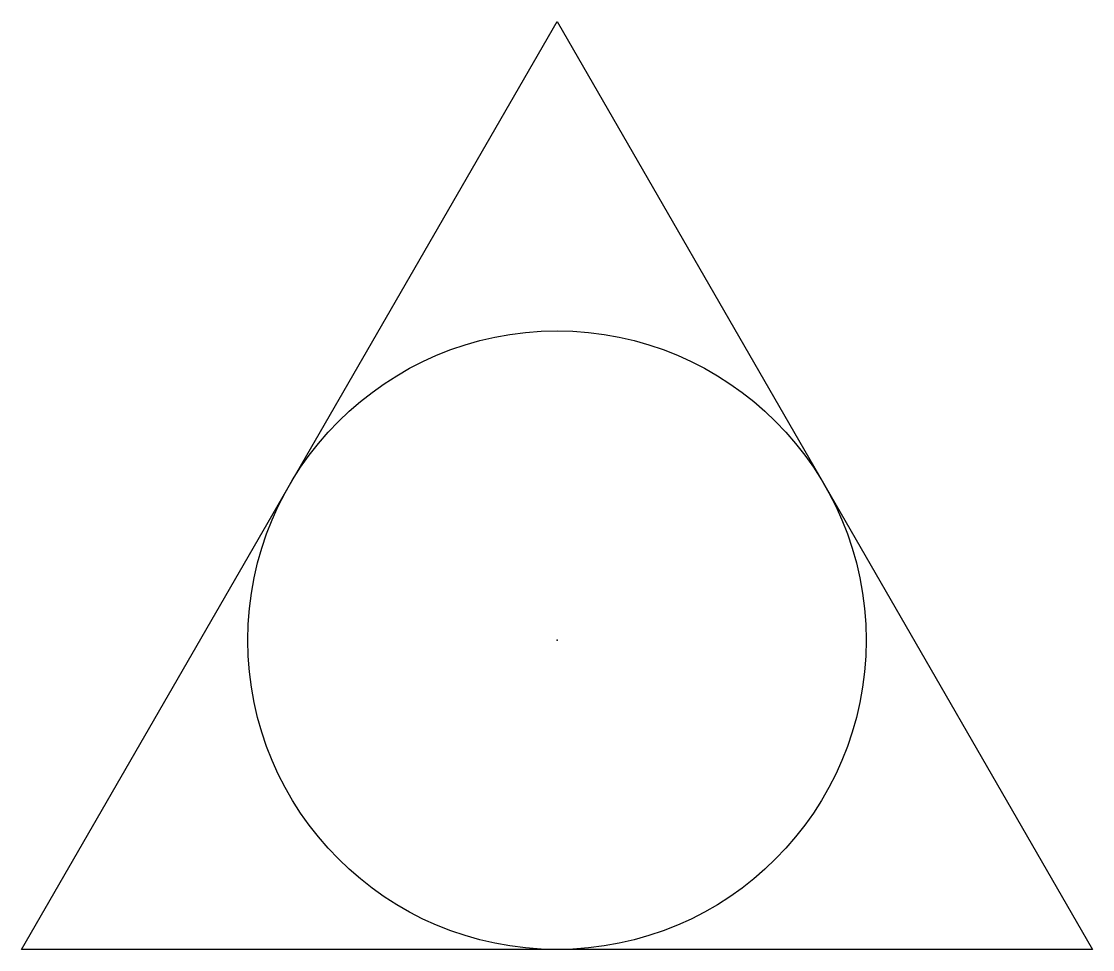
# Model space of a CAD drawing. Header units: feet. Extents: x -0.109 to 0.109, y -0.063 to 0.126.
import ezdxf

# ---------------------------------------------------------------- set-up
doc = ezdxf.new("R2010")
doc.units = ezdxf.units.FT
doc.header["$MEASUREMENT"] = 0

msp = doc.modelspace()

# ---------------------------------------------------------------- linework, layer by layer
at = {"flags": 128}
msp.add_lwpolyline([(0.10902, -0.06292), (-0.10903, -0.06292), (0, 0.12591)], close=True, dxfattribs=at)
msp.add_circle((0, 0), 0.06294)
msp.add_point((0, 0))

doc.saveas('drawing.dxf')
